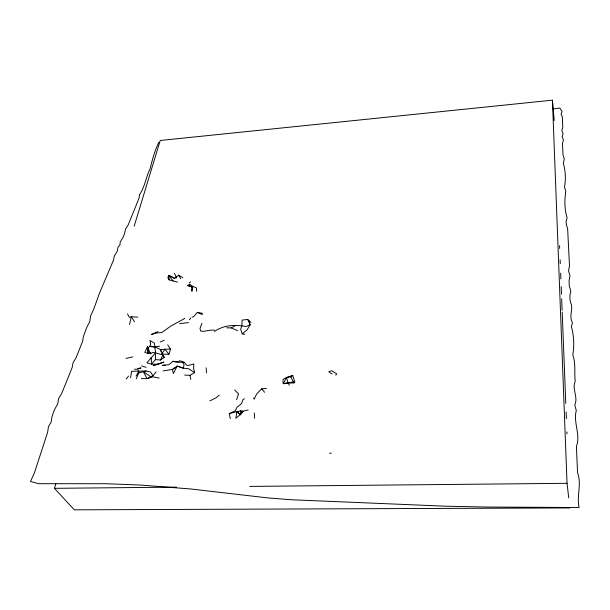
<?xml version="1.0" encoding="UTF-8"?>
<svg xmlns="http://www.w3.org/2000/svg" width="610" height="610" viewBox="0 0 610 610"><rect width="100%" height="100%" fill="white"/><g stroke="black" fill="none" stroke-linecap="round" stroke-linejoin="round"><path stroke-width="0.91" d="M155.42 359.618L160.567 360.007L164.25 357.384L162.817 354.997L155.603 352.839L146.896 362.775L151.501 364.193L155.42 359.618L155.603 352.839L154.78 346.808L149.679 346.19L147.841 348.546L148.154 353.518L150.617 352.717M240.393 414.739L240.866 410.782L242.894 411.346L240.393 414.739L236.924 411.773L240.866 410.782M130.555 377.72L131.585 371.284L146.156 371.01L150.632 372.062L152.919 375.775L147.018 378.635L141.398 378.642M147.528 346.533L144.791 352.427L148.154 353.518L147.46 346.846L150.578 353.96L152.439 352.496L155.603 352.839M129.511 324.413L131.356 316.735L137.761 317.154M161.604 354.082L168.939 354.303L170.495 349.088L167.666 344.818M569.908 507.932L74.313 509.83L54.443 488.328L55.83 483.776M134.208 226.066L160.239 140.468L552.439 100.17L554.208 120.483M236.596 399.687L238.563 393.915L234.713 390.019M201.902 323.285L199.996 328.5L200.736 331.116L203.717 331.329L209.695 330.239L214.583 330.124M136.282 378.848L138.752 372.901L138.691 371.437L137.387 368.608L141.001 367.937L138.371 368.73M174.841 278.297L168.833 275.385L167.849 277.687L169.153 279.883L177.609 282.125M160.567 360.007L162.817 354.997L160.529 349.545L154.78 346.808L159.599 346.198M292.701 375.341L290.94 376.904L286.502 377.483L283.086 379.458L283.025 383.156L283.36 383.751L286.502 377.483L292.701 375.341L294.859 382.112M158.844 142.313C154.643 150.739 152.271 160.049 149.999 169.061C145.92 177.144 144.89 187.049 139.492 194.735L139.21 197.671L135.428 207.118L128.222 224.808L125.492 229.238L124.615 233.554L122.93 237.625L120.17 242.071L120.025 244.64L118.035 247.172L117.234 251.267L114.398 255.811L113.414 260.333L99.544 292.983L93.681 309.331L90.646 315.82L89.807 321.546L86.902 327.082L83.41 336.499L82.655 341.127L77.851 353.312L76.143 357.605L73.025 362.874L72.254 367.258L61.823 393.137L58.629 398.666L57.637 404.079L54.488 409.638L52.048 416.409L51.209 421.861L48.457 426.664L47.649 432.269L34.366 472.979L30.5 481.503L38.857 483.707L105.843 483.722L140.452 485.049L190.709 488.968L267.271 497.844L291.046 499.742L445.361 506.186L486.376 507.032L579.096 507.528C576.419 495.899 581.917 484.012 577.548 472.758C577.167 463.966 576.793 455.174 576.427 446.383C580.888 434.488 572.996 422.349 576.297 410.522L574.757 405.017C578.471 397.102 571.722 389.256 575.199 381.41C574.201 372.603 575.916 363.202 572.79 354.837C574.407 345.748 573.88 335.607 571.417 326.708L572.432 322.576C568.993 316.956 572.576 310.825 571.501 304.87C569.443 300.539 569.534 295.682 570.785 291.145L569.298 285.777L569.046 280.813L569.999 275.926L568.543 270.878L569.488 265.785L567.628 228.529L566.278 224.716L566.111 221.316L567.102 217.762C564.463 209.444 564.425 199.95 565.828 191.342L564.479 186.942C566.019 179.241 565.478 170.914 563.381 163.358L564.28 158.745L562.992 154.948L562.473 143.746L563.388 139.789L562.153 136.709L563.099 133.727L561.871 130.51L562.786 126.933L562.313 116.838L561.124 114.283L562.062 111.355L559.782 108.061L553.461 108.87M136.106 376.111L138.691 371.437M162.092 353.388L164.99 349.248L170.495 349.088M248.186 409.928L242.833 411.239L240.241 414.64L236.924 411.773L238.632 411.651M230.275 418.62L229.268 413.633L236.909 411.567L235.856 418.285L240.226 414.625L242.833 411.239M126.27 378.924L128.527 376.08M152.919 375.775L156.107 371.894M335.698 375.15L336.75 373.899L331.649 370.659L328.782 371.841L332.099 374.014M202.55 313.342L197.297 312.404L193.606 316.613L192.097 317.253M189.375 319.716L190.854 318.115M266.448 388.539L261.69 388.806L256.566 394.106L254.179 399.154L253.432 397.987M191.883 286.868L187.598 285.35L191.799 286.7L192.508 286.265L191.929 291.267L191.883 286.868L192.508 286.265L196.45 287.981L196.656 291.405M182.825 277.664L178.501 275.186L174.612 278.526L168.833 275.385L169.153 279.883M219.242 395.112L216.039 397.819L209.87 400.892M242.254 333.876L247.096 329.804L250.115 324.833L249.055 320.738L247.706 319.434L242.101 320.097L241.918 325.389L240.675 329.278L242.254 333.876L244.762 334.356M184.7 375.112L189.977 375.318L194.62 372.603L193.606 368.173L193.843 363.956L188.238 365.466L186.652 365.237L184.296 362.355L179.66 360.617L178.463 361.753L173.103 361.272L168.779 364.719L162.42 365.337L165.279 365.237M189.268 282.819L190.587 281.835M244.458 398.688L242.955 399.68L241.552 403.637L236.993 407.282L235.239 410.759L229.268 413.633M175.421 367.754L172.378 369.424L163.068 370.926M214.461 331.443C223.435 325.061 235.529 324.39 245.921 326.556L250.115 324.833L247.706 319.434M184.792 318.42L171.013 325.954L161.795 332.541L156.465 332.984L151.303 334.516L157.937 331.588M226.668 327.822L231.213 327.89L235.239 325.763M160.178 342.042L164.174 340.288M157.998 364.223L163.899 362.126L153.186 365.558L157.998 364.223L151.501 364.193L151.265 357.452M138.752 372.901L146.156 371.01M126.041 358.421L132.767 356.888M294.538 382.607L293.357 381.906L283.36 383.751M329.644 453.314L331.344 453.07M179.706 323.613L188.513 322.598M241.186 411.468L242.894 411.346L240.241 414.647L236.909 411.567L240.226 414.625M294.256 382.973L285.571 383.126M54.443 488.328L176.397 487.131M249.764 486.414L567.041 483.311L568.741 497.905M184.296 362.355L175.977 362.172L173.103 361.272M134.444 369.21L136.617 369.256M159.141 378.101L153.102 376.827L147.018 378.635L143.441 371.681L150.945 376.835M141.703 365.985L146.133 367.312M197.297 312.404L202.429 314.592M231.213 327.89L237.58 330.65M194.62 372.603L188.681 368.791L183.389 368.196L177.167 366.091L172.378 369.424L173.392 373.503L177.167 366.091L183.389 368.196L184.06 364.582L182.443 362.203M249.055 320.738L250.962 322.423M261.69 388.806L264.603 392.261M162.664 355.401L164.25 357.384M168.939 354.303L164.99 349.248L160.529 349.545L160.956 351.36M168.833 275.385L173.126 281.027M178.501 275.186L180.774 278.724M134.535 321.76L131.356 316.735L129.343 317.352L127.475 313.898M289.338 385.192L288.118 383.103L286.502 377.483M290.94 376.904L293.357 381.906M174.544 273.356L176.442 278.015M189.977 375.318L190.816 379.359M254.301 412.985L254.599 418.3M206.195 367.845L206.439 372.87M559.583 245.655L559.69 248.506M560.14 259.906L560.293 263.711M560.666 273.211L560.887 278.915M561.192 286.517L561.49 294.119M561.673 298.869L562.123 310.269M562.199 312.175L565.79 403.401M566.126 411.956L566.393 418.605M566.911 431.911L566.987 433.809M552.439 100.17L567.041 483.311M150.624 343.994L149.846 346.465L154.932 347.22L154.338 343.11L149.953 340.456L150.624 343.994M189.74 284.214L187.705 285.549L191.906 286.746L192.524 286.456L189.74 284.214"/></g></svg>
